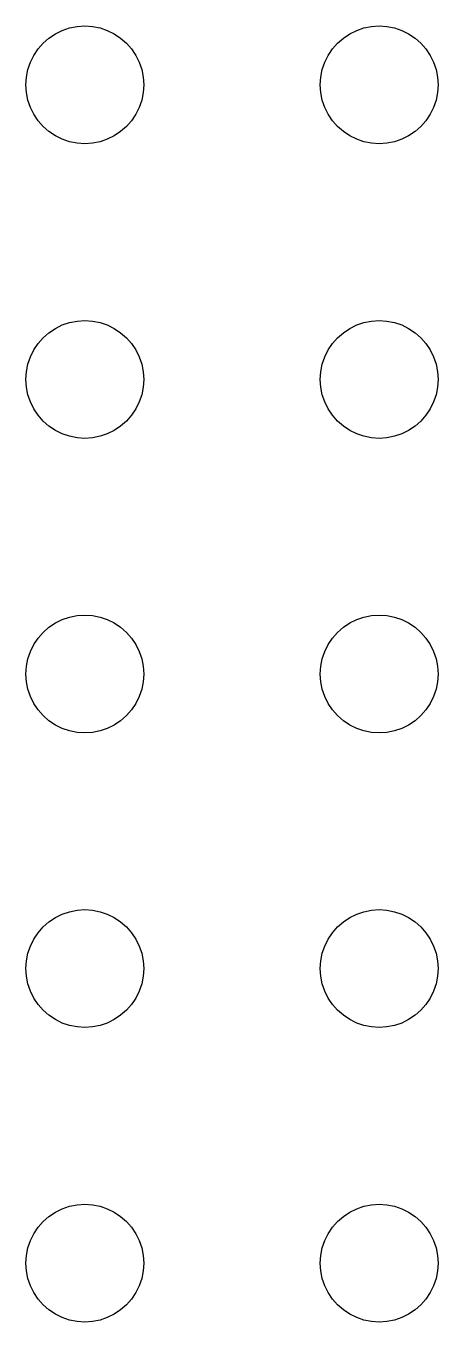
# Model space of a CAD drawing. Header units: metres. Extents: x -156 to 156, y -156 to 156.
# Drawn here: x -78 to -57, y -78 to -12 of the extents above; entities that cross this region are included whole.
import ezdxf

# ---------------------------------------------------------------- set-up
doc = ezdxf.new("R2010")
doc.units = ezdxf.units.M

msp = doc.modelspace()

# ---------------------------------------------------------------- linework, layer by layer
for p, q in [((-76.8263, -12.6199), (-76.5, -12.4019)), ((-76.5, -12.4019), (-76.148, -12.2283)), ((-76.148, -12.2283), (-75.7765, -12.1022)), ((-75.7765, -12.1022), (-75.3916, -12.0257)), ((-75.3916, -12.0257), (-75, -12)), ((-75, -12), (-74.6084, -12.0257)), ((-74.6084, -12.0257), (-74.2235, -12.1022)), ((-74.2235, -12.1022), (-73.8519, -12.2283)), ((-73.8519, -12.2283), (-73.5, -12.4019)), ((-73.5, -12.4019), (-73.1737, -12.6199)), ((-61.8263, -12.6199), (-61.5, -12.4019)), ((-61.5, -12.4019), (-61.148, -12.2283)), ((-61.148, -12.2283), (-60.7765, -12.1022)), ((-60.7765, -12.1022), (-60.3916, -12.0257)), ((-60.3916, -12.0257), (-60, -12)), ((-60, -12), (-59.6084, -12.0257)), ((-59.6084, -12.0257), (-59.2235, -12.1022)), ((-59.2235, -12.1022), (-58.8519, -12.2283)), ((-58.8519, -12.2283), (-58.5, -12.4019)), ((-58.5, -12.4019), (-58.1737, -12.6199)), ((-77.5981, -13.5), (-77.3801, -13.1737)), ((-77.3801, -13.1737), (-77.1213, -12.8787)), ((-77.1213, -12.8787), (-76.8263, -12.6199)), ((-73.1737, -12.6199), (-72.8787, -12.8787)), ((-72.8787, -12.8787), (-72.6199, -13.1737)), ((-72.6199, -13.1737), (-72.4019, -13.5)), ((-62.5981, -13.5), (-62.3801, -13.1737)), ((-62.3801, -13.1737), (-62.1213, -12.8787)), ((-62.1213, -12.8787), (-61.8263, -12.6199)), ((-58.1737, -12.6199), (-57.8787, -12.8787)), ((-57.8787, -12.8787), (-57.6199, -13.1737)), ((-57.6199, -13.1737), (-57.4019, -13.5)), ((-77.8978, -14.2235), (-77.7716, -13.8519)), ((-77.7716, -13.8519), (-77.5981, -13.5)), ((-72.4019, -13.5), (-72.2284, -13.8519)), ((-72.2284, -13.8519), (-72.1022, -14.2235)), ((-62.8978, -14.2235), (-62.7716, -13.8519)), ((-62.7716, -13.8519), (-62.5981, -13.5)), ((-57.4019, -13.5), (-57.2284, -13.8519)), ((-57.2284, -13.8519), (-57.1022, -14.2235)), ((-77.9743, -14.6084), (-77.8978, -14.2235)), ((-72.1022, -14.2235), (-72.0257, -14.6084)), ((-62.9743, -14.6084), (-62.8978, -14.2235)), ((-57.1022, -14.2235), (-57.0257, -14.6084)), ((-78, -15), (-77.9743, -14.6084)), ((-77.9743, -15.3916), (-78, -15)), ((-72.0257, -14.6084), (-72, -15)), ((-72, -15), (-72.0257, -15.3916)), ((-63, -15), (-62.9743, -14.6084)), ((-62.9743, -15.3916), (-63, -15)), ((-57.0257, -14.6084), (-57, -15)), ((-57, -15), (-57.0257, -15.3916)), ((-77.8978, -15.7764), (-77.9743, -15.3916)), ((-77.7716, -16.148), (-77.8978, -15.7764)), ((-72.1022, -15.7764), (-72.2284, -16.148)), ((-72.0257, -15.3916), (-72.1022, -15.7764)), ((-62.8978, -15.7764), (-62.9743, -15.3916)), ((-62.7716, -16.148), (-62.8978, -15.7764)), ((-57.1022, -15.7764), (-57.2284, -16.148)), ((-57.0257, -15.3916), (-57.1022, -15.7764)), ((-77.5981, -16.5), (-77.7716, -16.148)), ((-77.3801, -16.8263), (-77.5981, -16.5)), ((-72.4019, -16.5), (-72.6199, -16.8263)), ((-72.2284, -16.148), (-72.4019, -16.5)), ((-62.5981, -16.5), (-62.7716, -16.148)), ((-62.3801, -16.8263), (-62.5981, -16.5)), ((-57.4019, -16.5), (-57.6199, -16.8263)), ((-57.2284, -16.148), (-57.4019, -16.5)), ((-77.1213, -17.1213), (-77.3801, -16.8263)), ((-76.8263, -17.3801), (-77.1213, -17.1213)), ((-72.8787, -17.1213), (-73.1737, -17.3801)), ((-72.6199, -16.8263), (-72.8787, -17.1213)), ((-62.1213, -17.1213), (-62.3801, -16.8263)), ((-61.8263, -17.3801), (-62.1213, -17.1213)), ((-57.8787, -17.1213), (-58.1737, -17.3801)), ((-57.6199, -16.8263), (-57.8787, -17.1213)), ((-76.5, -17.5981), (-76.8263, -17.3801)), ((-76.148, -17.7716), (-76.5, -17.5981)), ((-75.7765, -17.8978), (-76.148, -17.7716)), ((-73.8519, -17.7716), (-74.2235, -17.8978)), ((-73.5, -17.5981), (-73.8519, -17.7716)), ((-73.1737, -17.3801), (-73.5, -17.5981)), ((-61.5, -17.5981), (-61.8263, -17.3801)), ((-61.148, -17.7716), (-61.5, -17.5981)), ((-60.7765, -17.8978), (-61.148, -17.7716)), ((-58.8519, -17.7716), (-59.2235, -17.8978)), ((-58.5, -17.5981), (-58.8519, -17.7716)), ((-58.1737, -17.3801), (-58.5, -17.5981)), ((-75.3916, -17.9743), (-75.7765, -17.8978)), ((-75, -18), (-75.3916, -17.9743)), ((-74.6084, -17.9743), (-75, -18)), ((-74.2235, -17.8978), (-74.6084, -17.9743)), ((-60.3916, -17.9743), (-60.7765, -17.8978)), ((-60, -18), (-60.3916, -17.9743)), ((-59.6084, -17.9743), (-60, -18)), ((-59.2235, -17.8978), (-59.6084, -17.9743)), ((-75.7765, -27.1022), (-75.3916, -27.0257)), ((-75.3916, -27.0257), (-75, -27)), ((-75, -27), (-74.6084, -27.0257)), ((-74.6084, -27.0257), (-74.2235, -27.1022)), ((-60.7765, -27.1022), (-60.3916, -27.0257)), ((-60.3916, -27.0257), (-60, -27)), ((-60, -27), (-59.6084, -27.0257)), ((-59.6084, -27.0257), (-59.2235, -27.1022)), ((-77.1213, -27.8787), (-76.8263, -27.6199)), ((-76.8263, -27.6199), (-76.5, -27.4019)), ((-76.5, -27.4019), (-76.148, -27.2283)), ((-76.148, -27.2283), (-75.7765, -27.1022)), ((-74.2235, -27.1022), (-73.8519, -27.2283)), ((-73.8519, -27.2283), (-73.5, -27.4019)), ((-73.5, -27.4019), (-73.1737, -27.6199)), ((-73.1737, -27.6199), (-72.8787, -27.8787)), ((-62.1213, -27.8787), (-61.8263, -27.6199)), ((-61.8263, -27.6199), (-61.5, -27.4019)), ((-61.5, -27.4019), (-61.148, -27.2283)), ((-61.148, -27.2283), (-60.7765, -27.1022)), ((-59.2235, -27.1022), (-58.8519, -27.2283)), ((-58.8519, -27.2283), (-58.5, -27.4019)), ((-58.5, -27.4019), (-58.1737, -27.6199)), ((-58.1737, -27.6199), (-57.8787, -27.8787)), ((-77.5981, -28.5), (-77.3801, -28.1737)), ((-77.3801, -28.1737), (-77.1213, -27.8787)), ((-72.8787, -27.8787), (-72.6199, -28.1737)), ((-72.6199, -28.1737), (-72.4019, -28.5)), ((-62.5981, -28.5), (-62.3801, -28.1737)), ((-62.3801, -28.1737), (-62.1213, -27.8787)), ((-57.8787, -27.8787), (-57.6199, -28.1737)), ((-57.6199, -28.1737), (-57.4019, -28.5)), ((-77.8978, -29.2235), (-77.7716, -28.8519)), ((-77.7716, -28.8519), (-77.5981, -28.5)), ((-72.4019, -28.5), (-72.2284, -28.8519)), ((-72.2284, -28.8519), (-72.1022, -29.2235)), ((-62.8978, -29.2235), (-62.7716, -28.8519)), ((-62.7716, -28.8519), (-62.5981, -28.5)), ((-57.4019, -28.5), (-57.2284, -28.8519)), ((-57.2284, -28.8519), (-57.1022, -29.2235)), ((-78, -30), (-77.9743, -29.6084)), ((-77.9743, -29.6084), (-77.8978, -29.2235)), ((-72.1022, -29.2235), (-72.0257, -29.6084)), ((-72.0257, -29.6084), (-72, -30)), ((-63, -30), (-62.9743, -29.6084)), ((-62.9743, -29.6084), (-62.8978, -29.2235)), ((-57.1022, -29.2235), (-57.0257, -29.6084)), ((-57.0257, -29.6084), (-57, -30)), ((-77.9743, -30.3916), (-78, -30)), ((-72, -30), (-72.0257, -30.3916)), ((-62.9743, -30.3916), (-63, -30)), ((-57, -30), (-57.0257, -30.3916)), ((-77.8978, -30.7764), (-77.9743, -30.3916)), ((-77.7716, -31.148), (-77.8978, -30.7764)), ((-72.1022, -30.7764), (-72.2284, -31.148)), ((-72.0257, -30.3916), (-72.1022, -30.7764)), ((-62.8978, -30.7764), (-62.9743, -30.3916)), ((-62.7716, -31.148), (-62.8978, -30.7764)), ((-57.1022, -30.7764), (-57.2284, -31.148)), ((-57.0257, -30.3916), (-57.1022, -30.7764)), ((-77.5981, -31.5), (-77.7716, -31.148)), ((-77.3801, -31.8263), (-77.5981, -31.5)), ((-72.4019, -31.5), (-72.6199, -31.8263)), ((-72.2284, -31.148), (-72.4019, -31.5)), ((-62.5981, -31.5), (-62.7716, -31.148)), ((-62.3801, -31.8263), (-62.5981, -31.5)), ((-57.4019, -31.5), (-57.6199, -31.8263)), ((-57.2284, -31.148), (-57.4019, -31.5)), ((-77.1213, -32.1213), (-77.3801, -31.8263)), ((-76.8263, -32.3801), (-77.1213, -32.1213)), ((-72.8787, -32.1213), (-73.1737, -32.3801)), ((-72.6199, -31.8263), (-72.8787, -32.1213)), ((-62.1213, -32.1213), (-62.3801, -31.8263)), ((-61.8263, -32.3801), (-62.1213, -32.1213)), ((-57.8787, -32.1213), (-58.1737, -32.3801)), ((-57.6199, -31.8263), (-57.8787, -32.1213)), ((-76.5, -32.5981), (-76.8263, -32.3801)), ((-76.148, -32.7716), (-76.5, -32.5981)), ((-75.7765, -32.8978), (-76.148, -32.7716)), ((-75.3916, -32.9743), (-75.7765, -32.8978)), ((-75, -33), (-75.3916, -32.9743)), ((-74.6084, -32.9743), (-75, -33)), ((-74.2235, -32.8978), (-74.6084, -32.9743)), ((-73.8519, -32.7716), (-74.2235, -32.8978)), ((-73.5, -32.5981), (-73.8519, -32.7716)), ((-73.1737, -32.3801), (-73.5, -32.5981)), ((-61.5, -32.5981), (-61.8263, -32.3801)), ((-61.148, -32.7716), (-61.5, -32.5981)), ((-60.7765, -32.8978), (-61.148, -32.7716)), ((-60.3916, -32.9743), (-60.7765, -32.8978)), ((-60, -33), (-60.3916, -32.9743)), ((-59.6084, -32.9743), (-60, -33)), ((-59.2235, -32.8978), (-59.6084, -32.9743)), ((-58.8519, -32.7716), (-59.2235, -32.8978)), ((-58.5, -32.5981), (-58.8519, -32.7716)), ((-58.1737, -32.3801), (-58.5, -32.5981)), ((-76.5, -42.4019), (-76.148, -42.2284)), ((-76.148, -42.2284), (-75.7765, -42.1022)), ((-75.7765, -42.1022), (-75.3916, -42.0257)), ((-75.3916, -42.0257), (-75, -42)), ((-75, -42), (-74.6084, -42.0257)), ((-74.6084, -42.0257), (-74.2235, -42.1022)), ((-74.2235, -42.1022), (-73.8519, -42.2284)), ((-73.8519, -42.2284), (-73.5, -42.4019)), ((-61.5, -42.4019), (-61.148, -42.2284)), ((-61.148, -42.2284), (-60.7765, -42.1022)), ((-60.7765, -42.1022), (-60.3916, -42.0257)), ((-60.3916, -42.0257), (-60, -42)), ((-60, -42), (-59.6084, -42.0257)), ((-59.6084, -42.0257), (-59.2235, -42.1022)), ((-59.2235, -42.1022), (-58.8519, -42.2284)), ((-58.8519, -42.2284), (-58.5, -42.4019)), ((-77.3801, -43.1737), (-77.1213, -42.8787)), ((-77.1213, -42.8787), (-76.8263, -42.6199)), ((-76.8263, -42.6199), (-76.5, -42.4019)), ((-73.5, -42.4019), (-73.1737, -42.6199)), ((-73.1737, -42.6199), (-72.8787, -42.8787)), ((-72.8787, -42.8787), (-72.6199, -43.1737)), ((-62.3801, -43.1737), (-62.1213, -42.8787)), ((-62.1213, -42.8787), (-61.8263, -42.6199)), ((-61.8263, -42.6199), (-61.5, -42.4019)), ((-58.5, -42.4019), (-58.1737, -42.6199)), ((-58.1737, -42.6199), (-57.8787, -42.8787)), ((-57.8787, -42.8787), (-57.6199, -43.1737)), ((-77.7716, -43.8519), (-77.5981, -43.5)), ((-77.5981, -43.5), (-77.3801, -43.1737)), ((-72.6199, -43.1737), (-72.4019, -43.5)), ((-72.4019, -43.5), (-72.2284, -43.8519)), ((-62.7716, -43.8519), (-62.5981, -43.5)), ((-62.5981, -43.5), (-62.3801, -43.1737)), ((-57.6199, -43.1737), (-57.4019, -43.5)), ((-57.4019, -43.5), (-57.2284, -43.8519)), ((-77.8978, -44.2235), (-77.7716, -43.8519)), ((-72.2284, -43.8519), (-72.1022, -44.2235)), ((-62.8978, -44.2235), (-62.7716, -43.8519)), ((-57.2284, -43.8519), (-57.1022, -44.2235)), ((-78, -45), (-77.9743, -44.6084)), ((-77.9743, -44.6084), (-77.8978, -44.2235)), ((-72.1022, -44.2235), (-72.0257, -44.6084)), ((-72.0257, -44.6084), (-72, -45)), ((-63, -45), (-62.9743, -44.6084)), ((-62.9743, -44.6084), (-62.8978, -44.2235)), ((-57.1022, -44.2235), (-57.0257, -44.6084)), ((-57.0257, -44.6084), (-57, -45)), ((-77.9743, -45.3916), (-78, -45)), ((-77.8978, -45.7765), (-77.9743, -45.3916)), ((-72.0257, -45.3916), (-72.1022, -45.7765)), ((-72, -45), (-72.0257, -45.3916)), ((-62.9743, -45.3916), (-63, -45)), ((-62.8978, -45.7765), (-62.9743, -45.3916)), ((-57.0257, -45.3916), (-57.1022, -45.7765)), ((-57, -45), (-57.0257, -45.3916)), ((-77.7716, -46.148), (-77.8978, -45.7765)), ((-77.5981, -46.5), (-77.7716, -46.148)), ((-72.2284, -46.148), (-72.4019, -46.5)), ((-72.1022, -45.7765), (-72.2284, -46.148)), ((-62.7716, -46.148), (-62.8978, -45.7765)), ((-62.5981, -46.5), (-62.7716, -46.148)), ((-57.2284, -46.148), (-57.4019, -46.5)), ((-57.1022, -45.7765), (-57.2284, -46.148)), ((-77.3801, -46.8263), (-77.5981, -46.5)), ((-77.1213, -47.1213), (-77.3801, -46.8263)), ((-72.6199, -46.8263), (-72.8787, -47.1213)), ((-72.4019, -46.5), (-72.6199, -46.8263)), ((-62.3801, -46.8263), (-62.5981, -46.5)), ((-62.1213, -47.1213), (-62.3801, -46.8263)), ((-57.6199, -46.8263), (-57.8787, -47.1213)), ((-57.4019, -46.5), (-57.6199, -46.8263)), ((-76.8263, -47.3801), (-77.1213, -47.1213)), ((-76.5, -47.5981), (-76.8263, -47.3801)), ((-73.1737, -47.3801), (-73.5, -47.5981)), ((-72.8787, -47.1213), (-73.1737, -47.3801)), ((-61.8263, -47.3801), (-62.1213, -47.1213)), ((-61.5, -47.5981), (-61.8263, -47.3801)), ((-58.1737, -47.3801), (-58.5, -47.5981)), ((-57.8787, -47.1213), (-58.1737, -47.3801)), ((-76.148, -47.7716), (-76.5, -47.5981)), ((-75.7765, -47.8978), (-76.148, -47.7716)), ((-75.3916, -47.9743), (-75.7765, -47.8978)), ((-75, -48), (-75.3916, -47.9743)), ((-74.6084, -47.9743), (-75, -48)), ((-74.2235, -47.8978), (-74.6084, -47.9743)), ((-73.8519, -47.7716), (-74.2235, -47.8978)), ((-73.5, -47.5981), (-73.8519, -47.7716)), ((-61.148, -47.7716), (-61.5, -47.5981)), ((-60.7765, -47.8978), (-61.148, -47.7716)), ((-60.3916, -47.9743), (-60.7765, -47.8978)), ((-60, -48), (-60.3916, -47.9743)), ((-59.6084, -47.9743), (-60, -48)), ((-59.2235, -47.8978), (-59.6084, -47.9743)), ((-58.8519, -47.7716), (-59.2235, -47.8978)), ((-58.5, -47.5981), (-58.8519, -47.7716)), ((-76.8263, -57.6199), (-76.5, -57.4019)), ((-76.5, -57.4019), (-76.148, -57.2284)), ((-76.148, -57.2284), (-75.7765, -57.1022)), ((-75.7765, -57.1022), (-75.3916, -57.0257)), ((-75.3916, -57.0257), (-75, -57)), ((-75, -57), (-74.6084, -57.0257)), ((-74.6084, -57.0257), (-74.2235, -57.1022)), ((-74.2235, -57.1022), (-73.8519, -57.2284)), ((-73.8519, -57.2284), (-73.5, -57.4019)), ((-73.5, -57.4019), (-73.1737, -57.6199)), ((-61.8263, -57.6199), (-61.5, -57.4019)), ((-61.5, -57.4019), (-61.148, -57.2284)), ((-61.148, -57.2284), (-60.7765, -57.1022)), ((-60.7765, -57.1022), (-60.3916, -57.0257)), ((-60.3916, -57.0257), (-60, -57)), ((-60, -57), (-59.6084, -57.0257)), ((-59.6084, -57.0257), (-59.2235, -57.1022)), ((-59.2235, -57.1022), (-58.8519, -57.2284)), ((-58.8519, -57.2284), (-58.5, -57.4019)), ((-58.5, -57.4019), (-58.1737, -57.6199)), ((-77.3801, -58.1737), (-77.1213, -57.8787)), ((-77.1213, -57.8787), (-76.8263, -57.6199)), ((-73.1737, -57.6199), (-72.8787, -57.8787)), ((-72.8787, -57.8787), (-72.6199, -58.1737)), ((-62.3801, -58.1737), (-62.1213, -57.8787)), ((-62.1213, -57.8787), (-61.8263, -57.6199)), ((-58.1737, -57.6199), (-57.8787, -57.8787)), ((-57.8787, -57.8787), (-57.6199, -58.1737)), ((-77.7716, -58.8519), (-77.5981, -58.5)), ((-77.5981, -58.5), (-77.3801, -58.1737)), ((-72.6199, -58.1737), (-72.4019, -58.5)), ((-72.4019, -58.5), (-72.2284, -58.8519)), ((-62.7716, -58.8519), (-62.5981, -58.5)), ((-62.5981, -58.5), (-62.3801, -58.1737)), ((-57.6199, -58.1737), (-57.4019, -58.5)), ((-57.4019, -58.5), (-57.2284, -58.8519)), ((-77.9743, -59.6084), (-77.8978, -59.2235)), ((-77.8978, -59.2235), (-77.7716, -58.8519)), ((-72.2284, -58.8519), (-72.1022, -59.2235)), ((-72.1022, -59.2235), (-72.0257, -59.6084)), ((-62.9743, -59.6084), (-62.8978, -59.2235)), ((-62.8978, -59.2235), (-62.7716, -58.8519)), ((-57.2284, -58.8519), (-57.1022, -59.2235)), ((-57.1022, -59.2235), (-57.0257, -59.6084)), ((-78, -60), (-77.9743, -59.6084)), ((-77.9743, -60.3916), (-78, -60)), ((-72.0257, -59.6084), (-72, -60)), ((-72, -60), (-72.0257, -60.3916)), ((-63, -60), (-62.9743, -59.6084)), ((-62.9743, -60.3916), (-63, -60)), ((-57.0257, -59.6084), (-57, -60)), ((-57, -60), (-57.0257, -60.3916)), ((-77.8978, -60.7765), (-77.9743, -60.3916)), ((-72.0257, -60.3916), (-72.1022, -60.7765)), ((-62.8978, -60.7765), (-62.9743, -60.3916)), ((-57.0257, -60.3916), (-57.1022, -60.7765)), ((-77.7716, -61.148), (-77.8978, -60.7765)), ((-77.5981, -61.5), (-77.7716, -61.148)), ((-72.2284, -61.148), (-72.4019, -61.5)), ((-72.1022, -60.7765), (-72.2284, -61.148)), ((-62.7716, -61.148), (-62.8978, -60.7765)), ((-62.5981, -61.5), (-62.7716, -61.148)), ((-57.2284, -61.148), (-57.4019, -61.5)), ((-57.1022, -60.7765), (-57.2284, -61.148)), ((-77.3801, -61.8263), (-77.5981, -61.5)), ((-77.1213, -62.1213), (-77.3801, -61.8263)), ((-72.6199, -61.8263), (-72.8787, -62.1213)), ((-72.4019, -61.5), (-72.6199, -61.8263)), ((-62.3801, -61.8263), (-62.5981, -61.5)), ((-62.1213, -62.1213), (-62.3801, -61.8263)), ((-57.6199, -61.8263), (-57.8787, -62.1213)), ((-57.4019, -61.5), (-57.6199, -61.8263)), ((-76.8263, -62.3801), (-77.1213, -62.1213)), ((-76.5, -62.5981), (-76.8263, -62.3801)), ((-76.148, -62.7716), (-76.5, -62.5981)), ((-73.5, -62.5981), (-73.8519, -62.7716)), ((-73.1737, -62.3801), (-73.5, -62.5981)), ((-72.8787, -62.1213), (-73.1737, -62.3801)), ((-61.8263, -62.3801), (-62.1213, -62.1213)), ((-61.5, -62.5981), (-61.8263, -62.3801)), ((-61.148, -62.7716), (-61.5, -62.5981)), ((-58.5, -62.5981), (-58.8519, -62.7716)), ((-58.1737, -62.3801), (-58.5, -62.5981)), ((-57.8787, -62.1213), (-58.1737, -62.3801)), ((-75.7765, -62.8978), (-76.148, -62.7716)), ((-75.3916, -62.9743), (-75.7765, -62.8978)), ((-75, -63), (-75.3916, -62.9743)), ((-74.6084, -62.9743), (-75, -63)), ((-74.2235, -62.8978), (-74.6084, -62.9743)), ((-73.8519, -62.7716), (-74.2235, -62.8978)), ((-60.7765, -62.8978), (-61.148, -62.7716)), ((-60.3916, -62.9743), (-60.7765, -62.8978)), ((-60, -63), (-60.3916, -62.9743)), ((-59.6084, -62.9743), (-60, -63)), ((-59.2235, -62.8978), (-59.6084, -62.9743)), ((-58.8519, -62.7716), (-59.2235, -62.8978)), ((-76.8263, -72.6199), (-76.5, -72.4019)), ((-76.5, -72.4019), (-76.148, -72.2284)), ((-76.148, -72.2284), (-75.7765, -72.1022)), ((-75.7765, -72.1022), (-75.3916, -72.0257)), ((-75.3916, -72.0257), (-75, -72)), ((-75, -72), (-74.6084, -72.0257)), ((-74.6084, -72.0257), (-74.2235, -72.1022)), ((-74.2235, -72.1022), (-73.8519, -72.2284)), ((-73.8519, -72.2284), (-73.5, -72.4019)), ((-73.5, -72.4019), (-73.1737, -72.6199)), ((-61.8263, -72.6199), (-61.5, -72.4019)), ((-61.5, -72.4019), (-61.148, -72.2284)), ((-61.148, -72.2284), (-60.7765, -72.1022)), ((-60.7765, -72.1022), (-60.3916, -72.0257)), ((-60.3916, -72.0257), (-60, -72)), ((-60, -72), (-59.6084, -72.0257)), ((-59.6084, -72.0257), (-59.2235, -72.1022)), ((-59.2235, -72.1022), (-58.8519, -72.2284)), ((-58.8519, -72.2284), (-58.5, -72.4019)), ((-58.5, -72.4019), (-58.1737, -72.6199)), ((-77.5981, -73.5), (-77.3801, -73.1737)), ((-77.3801, -73.1737), (-77.1213, -72.8787)), ((-77.1213, -72.8787), (-76.8263, -72.6199)), ((-73.1737, -72.6199), (-72.8787, -72.8787)), ((-72.8787, -72.8787), (-72.6199, -73.1737)), ((-72.6199, -73.1737), (-72.4019, -73.5)), ((-62.5981, -73.5), (-62.3801, -73.1737)), ((-62.3801, -73.1737), (-62.1213, -72.8787)), ((-62.1213, -72.8787), (-61.8263, -72.6199)), ((-58.1737, -72.6199), (-57.8787, -72.8787)), ((-57.8787, -72.8787), (-57.6199, -73.1737)), ((-57.6199, -73.1737), (-57.4019, -73.5)), ((-77.8978, -74.2235), (-77.7716, -73.8519)), ((-77.7716, -73.8519), (-77.5981, -73.5)), ((-72.4019, -73.5), (-72.2284, -73.8519)), ((-72.2284, -73.8519), (-72.1022, -74.2235)), ((-62.8978, -74.2235), (-62.7716, -73.8519)), ((-62.7716, -73.8519), (-62.5981, -73.5)), ((-57.4019, -73.5), (-57.2284, -73.8519)), ((-57.2284, -73.8519), (-57.1022, -74.2235)), ((-77.9743, -74.6084), (-77.8978, -74.2235)), ((-72.1022, -74.2235), (-72.0257, -74.6084)), ((-62.9743, -74.6084), (-62.8978, -74.2235)), ((-57.1022, -74.2235), (-57.0257, -74.6084)), ((-78, -75), (-77.9743, -74.6084)), ((-77.9743, -75.3916), (-78, -75)), ((-72.0257, -74.6084), (-72, -75)), ((-72, -75), (-72.0257, -75.3916)), ((-63, -75), (-62.9743, -74.6084)), ((-62.9743, -75.3916), (-63, -75)), ((-57.0257, -74.6084), (-57, -75)), ((-57, -75), (-57.0257, -75.3916)), ((-77.8978, -75.7765), (-77.9743, -75.3916)), ((-77.7716, -76.148), (-77.8978, -75.7765)), ((-72.1022, -75.7765), (-72.2284, -76.148)), ((-72.0257, -75.3916), (-72.1022, -75.7765)), ((-62.8978, -75.7765), (-62.9743, -75.3916)), ((-62.7716, -76.148), (-62.8978, -75.7765)), ((-57.1022, -75.7765), (-57.2284, -76.148)), ((-57.0257, -75.3916), (-57.1022, -75.7765)), ((-77.5981, -76.5), (-77.7716, -76.148)), ((-77.3801, -76.8263), (-77.5981, -76.5)), ((-72.4019, -76.5), (-72.6199, -76.8263)), ((-72.2284, -76.148), (-72.4019, -76.5)), ((-62.5981, -76.5), (-62.7716, -76.148)), ((-62.3801, -76.8263), (-62.5981, -76.5)), ((-57.4019, -76.5), (-57.6199, -76.8263)), ((-57.2284, -76.148), (-57.4019, -76.5)), ((-77.1213, -77.1213), (-77.3801, -76.8263)), ((-76.8263, -77.3801), (-77.1213, -77.1213)), ((-72.8787, -77.1213), (-73.1737, -77.3801)), ((-72.6199, -76.8263), (-72.8787, -77.1213)), ((-62.1213, -77.1213), (-62.3801, -76.8263)), ((-61.8263, -77.3801), (-62.1213, -77.1213)), ((-57.8787, -77.1213), (-58.1737, -77.3801)), ((-57.6199, -76.8263), (-57.8787, -77.1213)), ((-76.5, -77.5981), (-76.8263, -77.3801)), ((-76.148, -77.7716), (-76.5, -77.5981)), ((-75.7765, -77.8978), (-76.148, -77.7716)), ((-73.8519, -77.7716), (-74.2235, -77.8978)), ((-73.5, -77.5981), (-73.8519, -77.7716)), ((-73.1737, -77.3801), (-73.5, -77.5981)), ((-61.5, -77.5981), (-61.8263, -77.3801)), ((-61.148, -77.7716), (-61.5, -77.5981)), ((-60.7765, -77.8978), (-61.148, -77.7716)), ((-58.8519, -77.7716), (-59.2235, -77.8978)), ((-58.5, -77.5981), (-58.8519, -77.7716)), ((-58.1737, -77.3801), (-58.5, -77.5981)), ((-75.3916, -77.9743), (-75.7765, -77.8978)), ((-75, -78), (-75.3916, -77.9743)), ((-74.6084, -77.9743), (-75, -78)), ((-74.2235, -77.8978), (-74.6084, -77.9743)), ((-60.3916, -77.9743), (-60.7765, -77.8978)), ((-60, -78), (-60.3916, -77.9743)), ((-59.6084, -77.9743), (-60, -78)), ((-59.2235, -77.8978), (-59.6084, -77.9743))]:
    msp.add_line(p, q)

doc.saveas('drawing.dxf')
